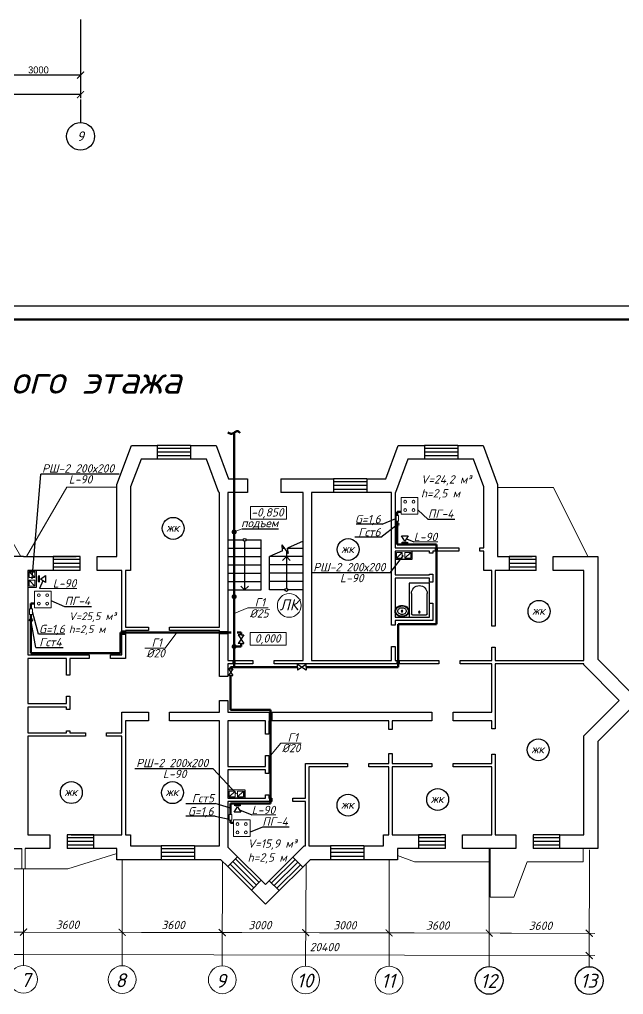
# Model space of a CAD drawing. Header units: millimetres. Extents: x -710977 to 10671, y -929782 to 89628.
# Drawn here: x 1156.9 to 1374.1, y 4615.1 to 4965.7 of the extents above; entities that cross this region are included whole.
import ezdxf
from ezdxf.enums import TextEntityAlignment as Align

# ---------------------------------------------------------------- set-up
doc = ezdxf.new("R2010")
doc.units = ezdxf.units.MM
doc.header["$LTSCALE"] = 0.4
doc.linetypes.add('ГОСТ 2.303 5', pattern=[24, 20, -1.5, 1, -1.5])
for name, color, linetype, lineweight in [('A-FLOR', 192, 'Continuous', 9), ('A-WALL', 113, 'Continuous', 9), ('I-WALL', 2, 'Continuous', 9), ('газ', 7, 'Continuous', 40), ('здания', 7, 'Continuous', 25), ('Надписи', 7, 'Continuous', 20), ('оборудование', 255, 'Continuous', 60), ('основной', 7, 'Continuous', 60), ('построение', 7, 'Continuous', 30), ('тонкие', 7, 'Continuous', 25)]:
    doc.layers.add(name, color=color, linetype=linetype, lineweight=lineweight)
for name, color, linetype in [('VPORTS', 7, 'Continuous'), ('А1', 7, 'Continuous'), ('аксонометрия', 84, 'Continuous'), ('кварталыИнфо', 7, 'Continuous'), ('оси', 255, 'Continuous'), ('подп', 70, 'Continuous')]:
    doc.layers.add(name, color=color, linetype=linetype)
doc.styles.add('ГОСТ 2.304', font='isocpeui.ttf')
doc.styles.add('Курсив', font='isocpeui.ttf')
doc.styles.add('текстовый', font='isocpeui.ttf', dxfattribs={"height": 5})
doc.linetypes.add('зигзаг', pattern='A,0.00254,-5.08,[131,ltypeshp.shx,S=5.08,R=0,X=-5.08,Y=0],-10.16,[131,ltypeshp.shx,S=5.08,R=180,X=5.08,Y=0],-5.08', length=20.32254)

# ---------------------------------------------------------------- blocks, each defined once
blk = doc.blocks.new('Ванна — 66 x 152 см')
for p, q in [((9, -17), (9, -19)), ((8, -18), (10, -18))]:
    blk.add_line(p, q)
blk.add_lwpolyline([(0, -36), (0, 0), (60, 0), (60, -36)], close=True)
for points in [[(4, -30), (4, -6)], [(6, -4), (42, -4)], [(42, -32), (6, -32)]]:
    blk.add_lwpolyline(points)
for radius in [1.5, 1]:
    blk.add_circle((9, -18), radius)
for centre, radius, start, end in [((5.75, -5.75), 1.77, 81.8699, 188.1301), ((42, -18), 14, 270, 90), ((5.75, -30.25), 1.77, 171.8699, 278.1301)]:
    blk.add_arc(centre, radius, start, end)
blk = doc.blocks.new('Раковина овальная — вид сверху')
for p, q in [((-1, 0), (1, 0)), ((0, 1), (0, -1))]:
    blk.add_line(p, q)
at = {"linetype": 'Continuous'}
for points in [[(-12.2, 0.4, 0.117634), (-11.5, -3.4, 0.104469), (-8.9, -6.8, 0.090016), (-5.1, -9.1, 0.08192), (-0.3, -10, 0.08192), (4.5, -9.4, 0.090016), (8.4, -7.4, 0.104469), (11.2, -4.1, 0.117634), (12.2, -0.4, 0.117634), (11.5, 3.4, 0.104469), (8.9, 6.8, 0.090016), (5.1, 9.1, 0.08192), (0.3, 10, 0.08192), (-4.5, 9.4, 0.090016), (-8.4, 7.4, 0.104469), (-11.2, 4.1, 0.117634)], [(-11.3, 0.2, 0.118622), (-10.5, -3.3, 0.104678), (-8.1, -6.4, 0.089562), (-4.5, -8.4, 0.081185), (-0.1, -9.2, 0.081185), (4.3, -8.5, 0.089562), (7.9, -6.6, 0.104678), (10.4, -3.5, 0.118622), (11.3, -0.2, 0.118622), (10.5, 3.3, 0.104678), (8.1, 6.4, 0.089562), (4.5, 8.4, 0.081185), (0.1, 9.2, 0.081185), (-4.3, 8.5, 0.089562), (-7.9, 6.6, 0.104678), (-10.4, 3.5, 0.118622)], [(-7.4, 0.1, 0.118283), (-6.9, -2.2, 0.104607), (-5.3, -4.2, 0.089718), (-3, -5.5, 0.081436), (-0.1, -6, 0.081436), (2.8, -5.6, 0.089718), (5.2, -4.3, 0.104607), (6.9, -2.3, 0.118283), (7.4, -0.1, 0.118283), (6.9, 2.2, 0.104607), (5.3, 4.2, 0.089718), (3, 5.5, 0.081436), (0.1, 6, 0.081436), (-2.8, 5.6, 0.089718), (-5.2, 4.3, 0.104607), (-6.9, 2.3, 0.118283)]]:
    blk.add_lwpolyline(points, format="xyb", close=True, dxfattribs=at)
for radius in [1.5, 1]:
    blk.add_circle((0, 0), radius)
blk = doc.blocks.new('_ArchTick')
at = {"color": 0, "linetype": 'ByBlock', "const_width": 0.15}
blk.add_lwpolyline([(-0.5, -0.5), (0.5, 0.5)], dxfattribs=at)

msp = doc.modelspace()

# ---------------------------------------------------------------- hatches: boundary and pattern name
at = {"layer": 'оборудование', "lineweight": 60}
h = msp.add_hatch(color=7, dxfattribs=at)
h.paths.add_polyline_path([(1292.733, 4784.158), (1293.104, 4784.308, -0.0964728), (1293.133, 4784.158, -0.4142136), (1292.733, 4783.758)])
h.paths.add_polyline_path([(1292.333, 4784.158, -0.8240307), (1293.104, 4784.308), (1292.733, 4784.158)])
h.paths.add_polyline_path([(1292.333, 4784.158), (1292.733, 4784.158), (1292.733, 4783.758, -0.4142136)])
h = msp.add_hatch(color=7, dxfattribs=at)
h.paths.add_polyline_path([(1161.01, 4749.78), (1161.381, 4749.63, 0.0964728), (1161.41, 4749.78, 0.4142136), (1161.01, 4750.18)])
h.paths.add_polyline_path([(1160.61, 4749.78, 0.8240307), (1161.381, 4749.63), (1161.01, 4749.78)])
h.paths.add_polyline_path([(1160.61, 4749.78), (1161.01, 4749.78), (1161.01, 4750.18, 0.4142136)])
h = msp.add_hatch(color=7, dxfattribs=at)
edge = h.paths.add_edge_path()
edge.add_line((1232.784, 4681.72), (1233.155, 4681.963))
edge.add_arc((1232.784, 4682.113), 0.4, 337.95828, 360)
edge.add_arc((1232.784, 4682.113), 0.4, 360, 450)
edge.add_line((1232.784, 4682.513), (1232.784, 4681.72))
edge = h.paths.add_edge_path()
edge.add_arc((1232.784, 4682.113), 0.4, 540, 697.95828)
edge.add_line((1233.155, 4681.963), (1232.784, 4681.72))
edge.add_line((1232.784, 4681.72), (1232.384, 4682.113))
edge = h.paths.add_edge_path()
edge.add_line((1232.384, 4682.113), (1232.784, 4681.72))
edge.add_line((1232.784, 4681.72), (1232.784, 4682.513))
edge.add_arc((1232.784, 4682.113), 0.4, 450, 540)

# ---------------------------------------------------------------- linework, layer by layer
at = {"lineweight": 25}
for p, q in [((1178.826, 4965.104), (1178.826, 4937.479)), ((1178.826, 4965.104), (1178.826, 4944.479)), ((1178.826, 4945.729), (1148.826, 4945.729)), ((1178.826, 4938.729), (890.826, 4938.729))]:
    msp.add_line(p, q, dxfattribs=at)
at = {"color": 7, "lineweight": 25}
for p, q in [((1206.375, 4812.574), (1206.375, 4807.574)), ((1218.375, 4812.574), (1206.375, 4812.574)), ((1218.375, 4811.484), (1206.375, 4811.484)), ((1218.375, 4812.574), (1218.375, 4807.574)), ((1302.531, 4812.574), (1302.531, 4807.574)), ((1314.531, 4812.574), (1302.531, 4812.574)), ((1314.531, 4811.484), (1302.531, 4811.484)), ((1314.531, 4812.574), (1314.531, 4807.574)), ((1218.375, 4810.124), (1206.375, 4810.124)), ((1218.375, 4808.763), (1206.375, 4808.763)), ((1218.375, 4807.574), (1206.375, 4807.574)), ((1314.531, 4810.124), (1302.531, 4810.124)), ((1314.531, 4808.763), (1302.531, 4808.763)), ((1314.531, 4807.574), (1302.531, 4807.574)), ((1238.846, 4800.574), (1238.846, 4795.574)), ((1250.846, 4800.574), (1250.846, 4795.574)), ((1269.846, 4800.574), (1269.846, 4795.574)), ((1281.846, 4800.574), (1269.846, 4800.574)), ((1281.846, 4800.574), (1281.846, 4795.574)), ((1281.846, 4799.484), (1269.846, 4799.484)), ((1281.846, 4798.124), (1269.846, 4798.124)), ((1281.846, 4796.763), (1269.846, 4796.763)), ((1281.846, 4795.574), (1269.846, 4795.574)), ((1178.726, 4767.574), (1178.726, 4772.574)), ((1342.726, 4767.574), (1342.726, 4772.574)), ((1178.726, 4771.484), (1169.034, 4771.484)), ((1178.726, 4770.124), (1169.034, 4770.124)), ((1178.726, 4768.763), (1169.034, 4768.763)), ((1342.726, 4771.484), (1333.034, 4771.484)), ((1342.726, 4770.124), (1333.034, 4770.124)), ((1342.726, 4768.763), (1333.034, 4768.763)), ((1183.658, 4671.484), (1173.966, 4671.484)), ((1183.658, 4667.574), (1183.658, 4672.574)), ((1310.061, 4671.484), (1300.369, 4671.484)), ((1310.061, 4667.574), (1310.061, 4672.574)), ((1351.258, 4671.484), (1341.566, 4671.484)), ((1351.258, 4667.574), (1351.258, 4672.574)), ((1183.658, 4670.124), (1173.966, 4670.124)), ((1183.658, 4668.763), (1173.966, 4668.763)), ((1207.846, 4668.574), (1207.846, 4663.574)), ((1219.846, 4668.574), (1207.846, 4668.574)), ((1219.846, 4667.484), (1207.846, 4667.484)), ((1219.846, 4668.574), (1219.846, 4663.574)), ((1268.716, 4668.574), (1268.716, 4663.574)), ((1280.716, 4668.574), (1268.716, 4668.574)), ((1280.716, 4667.484), (1268.716, 4667.484)), ((1280.716, 4668.574), (1280.716, 4663.574)), ((1310.061, 4670.124), (1300.369, 4670.124)), ((1310.061, 4668.763), (1300.369, 4668.763)), ((1351.258, 4670.124), (1341.566, 4670.124)), ((1351.258, 4668.763), (1341.566, 4668.763)), ((1219.846, 4666.124), (1207.846, 4666.124)), ((1219.846, 4664.763), (1207.846, 4664.763)), ((1219.846, 4663.574), (1207.846, 4663.574)), ((1235.309, 4664.646), (1231.773, 4661.111)), ((1243.024, 4655.391), (1234.539, 4663.876)), ((1243.794, 4656.161), (1235.309, 4664.646)), ((1255.202, 4664.465), (1246.717, 4655.98)), ((1255.972, 4663.695), (1247.487, 4655.209)), ((1255.202, 4664.465), (1258.737, 4660.929)), ((1280.716, 4666.124), (1268.716, 4666.124)), ((1280.716, 4664.763), (1268.716, 4664.763)), ((1280.716, 4663.574), (1268.716, 4663.574)), ((1240.259, 4652.626), (1231.773, 4661.111)), ((1241.1, 4653.467), (1232.614, 4661.952)), ((1242.062, 4654.429), (1233.576, 4662.914)), ((1256.934, 4662.733), (1248.449, 4654.247)), ((1257.896, 4661.77), (1249.411, 4653.285)), ((1258.737, 4660.929), (1250.252, 4652.444)), ((1243.794, 4656.161), (1240.259, 4652.626)), ((1246.717, 4655.98), (1250.252, 4652.444))]:
    msp.add_line(p, q, dxfattribs=at)
for p, q in [((1161.374, 4764.528), (1164.556, 4802.205)), ((1287.356, 4784.246), (1292.233, 4786.309)), ((1303.827, 4785.908), (1300.099, 4789.386)), ((1287.356, 4784.246), (1277.936, 4784.246)), ((1286.796, 4779.625), (1292.733, 4784.121)), ((1313.444, 4785.908), (1303.827, 4785.908)), ((1286.796, 4779.625), (1277.436, 4779.625)), ((1290.247, 4766.702), (1294.983, 4773.018)), ((1173.154, 4754.543), (1168.299, 4756.648)), ((1163.735, 4744.677), (1161.51, 4752.762)), ((1182.771, 4754.543), (1173.154, 4754.543)), ((1162.758, 4739.905), (1161.01, 4749.78)), ((1173.155, 4744.677), (1163.735, 4744.677)), ((1232.784, 4682.087), (1227.236, 4683.776)), ((1227.274, 4679.176), (1216.704, 4679.176)), ((1227.274, 4679.176), (1232.284, 4678.174)), ((1244.264, 4675.228), (1239.784, 4673.426)), ((1253.881, 4675.228), (1244.264, 4675.228))]:
    msp.add_line(p, q)
at = {"lineweight": -3, "ltscale": 0.08}
for p, q in [((1192.7, 4802.205), (1164.556, 4802.205)), ((1290.247, 4766.702), (1262.103, 4766.702)), ((1226.555, 4696.267), (1198.411, 4696.267))]:
    msp.add_line(p, q, dxfattribs=at)
at = {"lineweight": 20}
for p, q in [((1300.099, 4793.819), (1294.099, 4793.819)), ((1294.099, 4793.819), (1294.099, 4787.819)), ((1300.099, 4787.819), (1300.099, 4793.819)), ((1292.233, 4787.309), (1292.733, 4787.309)), ((1292.733, 4787.309), (1293.233, 4787.309)), ((1293.233, 4787.309), (1293.233, 4785.309)), ((1294.099, 4787.819), (1300.099, 4787.819)), ((1293.233, 4785.309), (1292.233, 4785.309)), ((1291.966, 4771.504), (1291.966, 4774.531)), ((1291.966, 4774.531), (1298.019, 4774.531)), ((1294.539, 4774.077), (1292.42, 4774.077)), ((1292.42, 4774.077), (1292.42, 4771.958)), ((1292.42, 4771.958), (1294.539, 4774.077)), ((1294.539, 4771.958), (1294.539, 4774.077)), ((1297.565, 4774.077), (1295.447, 4774.077)), ((1295.447, 4774.077), (1295.447, 4771.958)), ((1295.447, 4771.958), (1297.565, 4774.077)), ((1292.42, 4771.958), (1294.539, 4771.958)), ((1295.447, 4771.958), (1297.565, 4771.958)), ((1159.846, 4761.52), (1159.846, 4767.574)), ((1160.3, 4767.12), (1160.3, 4765.001)), ((1162.419, 4765.001), (1160.3, 4767.12)), ((1162.419, 4765.001), (1162.419, 4767.12)), ((1160.3, 4765.001), (1162.419, 4765.001)), ((1162.419, 4764.093), (1160.3, 4764.093)), ((1160.3, 4764.093), (1160.3, 4761.974)), ((1162.419, 4761.974), (1160.3, 4764.093)), ((1160.3, 4761.974), (1162.419, 4761.974)), ((1162.419, 4761.974), (1162.419, 4764.093)), ((1162.873, 4761.52), (1159.846, 4761.52)), ((1168.299, 4760.169), (1162.299, 4760.169)), ((1162.299, 4760.169), (1162.299, 4754.169)), ((1168.299, 4754.169), (1168.299, 4760.169)), ((1161.51, 4753.762), (1160.51, 4753.762)), ((1160.51, 4753.762), (1160.51, 4751.762)), ((1160.51, 4751.762), (1161.01, 4751.762)), ((1161.01, 4751.762), (1161.51, 4751.762)), ((1161.51, 4751.762), (1161.51, 4753.762)), ((1162.299, 4754.169), (1168.299, 4754.169)), ((1231.846, 4685.694), (1231.846, 4688.72)), ((1231.846, 4688.72), (1237.899, 4688.72)), ((1234.419, 4688.266), (1232.3, 4688.266)), ((1232.3, 4688.266), (1232.3, 4686.148)), ((1232.3, 4686.148), (1234.419, 4688.266)), ((1234.419, 4686.148), (1234.419, 4688.266)), ((1237.445, 4688.266), (1235.327, 4688.266)), ((1235.327, 4688.266), (1235.327, 4686.148)), ((1235.327, 4686.148), (1237.445, 4688.266)), ((1232.3, 4686.148), (1234.419, 4686.148)), ((1235.327, 4686.148), (1237.445, 4686.148)), ((1233.284, 4679.832), (1232.284, 4679.832)), ((1232.284, 4679.832), (1232.284, 4677.832)), ((1232.284, 4677.832), (1232.784, 4677.832)), ((1232.784, 4677.832), (1233.284, 4677.832)), ((1233.284, 4677.832), (1233.284, 4679.832)), ((1239.784, 4677.899), (1233.784, 4677.899)), ((1233.784, 4677.899), (1233.784, 4671.899)), ((1239.784, 4671.899), (1239.784, 4677.899)), ((1233.784, 4671.899), (1239.784, 4671.899))]:
    msp.add_line(p, q, dxfattribs=at)
at = {"color": 0, "ltscale": 0.5}
for p, q in [((1295.473, 4778.112), (1294.229, 4779.993)), ((1296.704, 4779.993), (1295.473, 4778.112)), ((1164.381, 4764.509), (1166.262, 4765.753)), ((1166.262, 4763.279), (1164.381, 4764.509)), ((1234.037, 4680.7), (1235.268, 4682.581)), ((1235.268, 4682.581), (1236.512, 4680.7))]:
    msp.add_line(p, q, dxfattribs=at)
at = {"color": 7}
for p, q in [((1231.846, 4778.574), (1237.346, 4778.574)), ((1237.846, 4778.074), (1237.846, 4760.574)), ((1238.346, 4778.574), (1243.846, 4778.574)), ((1253.571, 4773.672), (1251.357, 4776.836)), ((1251.406, 4774.706), (1251.357, 4776.836)), ((1258.846, 4778.15), (1253.316, 4775.59)), ((1253.571, 4773.672), (1253.316, 4775.59)), ((1231.846, 4775.574), (1243.846, 4775.574)), ((1231.846, 4772.574), (1243.846, 4772.574)), ((1251.406, 4774.706), (1246.846, 4772.595)), ((1258.846, 4772.574), (1246.846, 4772.574)), ((1252.846, 4772.574), (1251.432, 4771.16)), ((1252.846, 4774.708), (1252.846, 4761.074)), ((1252.846, 4772.574), (1254.26, 4771.16)), ((1231.846, 4769.574), (1243.846, 4769.574)), ((1258.846, 4769.574), (1246.846, 4769.574)), ((1231.846, 4766.574), (1243.846, 4766.574)), ((1258.846, 4766.574), (1246.846, 4766.574)), ((1231.846, 4763.574), (1243.846, 4763.574)), ((1237.846, 4760.574), (1236.432, 4761.988)), ((1237.846, 4760.574), (1239.26, 4761.988)), ((1258.846, 4763.574), (1246.846, 4763.574)), ((1258.846, 4760.574), (1253.346, 4760.574))]:
    msp.add_line(p, q, dxfattribs=at)
at = {"color": 0, "lineweight": 40}
for p, q in [((1294.217, 4777.541), (1296.654, 4777.541)), ((1163.81, 4765.765), (1163.81, 4763.329)), ((1236.524, 4683.153), (1234.088, 4683.153))]:
    msp.add_line(p, q, dxfattribs=at)
at = {"lineweight": 40}
for p, q in [((1296.316, 4777.541), (1294.555, 4777.541)), ((1296.316, 4777.541), (1294.555, 4777.541)), ((1163.81, 4763.667), (1163.81, 4765.427)), ((1163.81, 4763.667), (1163.81, 4765.427)), ((1234.425, 4683.153), (1236.186, 4683.153)), ((1234.425, 4683.153), (1236.186, 4683.153))]:
    msp.add_line(p, q, dxfattribs=at)
at = {"color": 7, "lineweight": 20}
for p, q in [((1234.079, 4752.13), (1238.999, 4754.122)), ((1238.999, 4754.122), (1246.357, 4754.122)), ((1209.261, 4739.637), (1213.417, 4745.24)), ((1201.903, 4739.637), (1209.261, 4739.637)), ((1250.825, 4705.514), (1247.17, 4701.074)), ((1250.825, 4705.514), (1258.183, 4705.514))]:
    msp.add_line(p, q, dxfattribs=at)
at = {"color": 0, "linetype": 'ByBlock', "const_width": 0.375}
for points in [[(1177.576, 4944.479), (1180.076, 4946.979)], [(1177.576, 4937.479), (1180.076, 4939.979)]]:
    msp.add_lwpolyline(points, dxfattribs=at)
at = {"lineweight": 20, "const_width": 0.909}
for points in [[(1233.624, 4781.431, 1), (1234.533, 4781.431, 1)], [(1233.624, 4758.167, 1), (1234.533, 4758.167, 1)], [(1233.624, 4740.234, 1), (1234.533, 4740.234, 1)]]:
    msp.add_lwpolyline(points, format="xyb", close=True, dxfattribs=at)
at = {"lineweight": 20}
for centre in [(1295.599, 4792.319), (1295.599, 4789.319), (1298.599, 4792.319), (1298.599, 4789.319), (1163.799, 4758.669), (1166.799, 4758.669), (1163.799, 4755.669), (1166.799, 4755.669), (1235.284, 4676.399), (1238.284, 4676.399), (1235.284, 4673.399), (1238.284, 4673.399)]:
    msp.add_circle(centre, 0.5, dxfattribs=at)
at = {"color": 2, "ltscale": 0.5}
for centre in [(1212.152, 4782.729), (1275.091, 4775.123), (1343.732, 4752.867), (1343.435, 4703.09), (1175.524, 4687.714), (1211.916, 4687.704), (1307.279, 4685.228), (1275.026, 4683.175)]:
    msp.add_circle(centre, 3.943, dxfattribs=at)
at = {"color": 7}
for centre in [(1237.846, 4778.574), (1252.846, 4760.574)]:
    msp.add_circle(centre, 0.5, dxfattribs=at)
at = {"color": 7, "lineweight": 25}
for centre in [(1325.797, 4620.176), (1361.797, 4620.099)]:
    msp.add_circle(centre, 5, dxfattribs=at)
at = {"layer": 'A-FLOR', "color": 0}
for p, q in [((1157.346, 4772.574), (1142.846, 4797.574)), ((1159.346, 4772.574), (1173.846, 4797.574)), ((1173.846, 4797.574), (1191.846, 4797.574)), ((1328.846, 4797.379), (1348.873, 4797.473)), ((1348.873, 4797.473), (1361.249, 4772.574)), ((1326.191, 4650.069), (1326.141, 4667.574)), ((1359.601, 4667.574), (1359.601, 4662.819)), ((1191.846, 4665.831), (1174.309, 4660.319)), ((1298.89, 4662.819), (1292.846, 4665.07)), ((1142.384, 4660.319), (1157.726, 4660.319)), ((1174.309, 4660.319), (1158.966, 4660.319)), ((1326.155, 4662.769), (1298.89, 4662.819)), ((1339.426, 4662.819), (1334.676, 4650.069)), ((1359.601, 4662.819), (1339.426, 4662.819)), ((1334.676, 4650.069), (1326.191, 4650.069))]:
    msp.add_line(p, q, dxfattribs=at)
at = {"layer": 'A-WALL', "lineweight": 25}
for p, q in [((1191.846, 4798.527), (1197.114, 4812.574)), ((1197.114, 4812.574), (1206.375, 4812.574)), ((1218.375, 4812.574), (1227.579, 4812.574)), ((1227.579, 4812.574), (1232.079, 4800.574)), ((1288.614, 4800.574), (1293.114, 4812.574)), ((1293.114, 4812.574), (1302.531, 4812.574)), ((1314.531, 4812.574), (1323.579, 4812.574)), ((1323.579, 4812.574), (1328.846, 4798.527)), ((1200.579, 4807.574), (1196.846, 4797.62)), ((1206.375, 4807.574), (1200.579, 4807.574)), ((1224.114, 4807.574), (1218.375, 4807.574)), ((1228.614, 4795.574), (1224.114, 4807.574)), ((1296.579, 4807.574), (1292.079, 4795.574)), ((1302.531, 4807.574), (1296.579, 4807.574)), ((1320.114, 4807.574), (1314.531, 4807.574)), ((1323.846, 4797.62), (1320.114, 4807.574)), ((1232.079, 4800.574), (1238.846, 4800.574)), ((1250.846, 4800.574), (1269.846, 4800.574)), ((1281.846, 4800.574), (1288.614, 4800.574)), ((1191.846, 4772.574), (1191.846, 4798.527)), ((1196.846, 4797.62), (1196.846, 4767.574)), ((1323.846, 4775.771), (1323.846, 4797.62)), ((1328.846, 4798.527), (1328.846, 4772.574)), ((1228.846, 4795.574), (1228.614, 4795.574)), ((1228.846, 4747.194), (1228.846, 4795.574)), ((1238.846, 4795.574), (1231.846, 4795.574)), ((1231.846, 4795.574), (1231.846, 4735.271)), ((1258.846, 4795.574), (1250.846, 4795.574)), ((1258.846, 4735.271), (1258.846, 4795.574)), ((1269.846, 4795.574), (1261.846, 4795.574)), ((1261.846, 4795.574), (1261.846, 4735.271)), ((1290.726, 4795.574), (1281.846, 4795.574)), ((1292.079, 4795.574), (1291.966, 4795.574)), ((1158.346, 4772.574), (1139.466, 4772.574)), ((1158.346, 4772.574), (1177.226, 4772.574)), ((1184.846, 4767.574), (1184.846, 4772.574)), ((1184.846, 4772.574), (1191.846, 4772.574)), ((1323.846, 4767.574), (1323.846, 4774.531)), ((1328.846, 4772.574), (1341.226, 4772.574)), ((1348.846, 4767.574), (1348.846, 4772.574)), ((1348.846, 4772.574), (1364.846, 4772.574)), ((1364.846, 4772.574), (1364.846, 4735.686)), ((1177.226, 4767.574), (1159.846, 4767.574)), ((1159.846, 4767.574), (1159.846, 4737.194)), ((1193.726, 4767.574), (1184.846, 4767.574)), ((1196.846, 4767.574), (1194.966, 4767.574)), ((1326.726, 4767.574), (1323.846, 4767.574)), ((1341.226, 4767.574), (1327.966, 4767.574)), ((1359.846, 4767.574), (1348.846, 4767.574)), ((1359.846, 4735.271), (1359.846, 4767.574)), ((1228.846, 4729.432), (1228.846, 4745.954)), ((1159.846, 4735.954), (1159.846, 4719.694)), ((1231.846, 4734.031), (1231.846, 4729.432)), ((1359.846, 4733.615), (1359.846, 4734.031)), ((1372.599, 4720.862), (1359.846, 4733.615)), ((1364.846, 4735.686), (1379.67, 4720.862)), ((1231.846, 4729.432), (1228.846, 4729.432)), ((1228.846, 4716.574), (1228.846, 4720.792)), ((1228.846, 4720.792), (1231.846, 4720.792)), ((1231.846, 4720.792), (1231.846, 4716.574)), ((1359.846, 4708.109), (1372.599, 4720.862)), ((1379.67, 4720.862), (1364.846, 4706.038)), ((1159.846, 4718.454), (1159.846, 4709.194)), ((1193.726, 4716.574), (1203.226, 4716.574)), ((1193.726, 4713.574), (1193.726, 4716.574)), ((1203.226, 4716.574), (1203.226, 4713.574)), ((1210.846, 4716.574), (1228.846, 4716.574)), ((1210.846, 4713.574), (1210.846, 4716.574)), ((1231.846, 4716.574), (1305.226, 4716.574)), ((1305.226, 4716.574), (1305.226, 4713.574)), ((1312.846, 4716.574), (1326.726, 4716.574)), ((1312.846, 4713.574), (1312.846, 4716.574)), ((1203.226, 4713.574), (1194.966, 4713.574)), ((1228.846, 4713.574), (1210.846, 4713.574)), ((1228.846, 4668.574), (1228.846, 4713.574)), ((1245.346, 4713.574), (1231.846, 4713.574)), ((1231.846, 4713.574), (1231.846, 4697.074)), ((1289.726, 4713.574), (1246.586, 4713.574)), ((1305.226, 4713.574), (1290.966, 4713.574)), ((1326.726, 4713.574), (1312.846, 4713.574)), ((1159.846, 4707.954), (1159.846, 4672.574)), ((1359.846, 4672.574), (1359.846, 4708.109)), ((1364.846, 4706.038), (1364.846, 4667.574)), ((1231.846, 4695.834), (1231.846, 4685.694)), ((1231.846, 4684.454), (1231.846, 4668.109)), ((1159.846, 4672.574), (1167.846, 4672.574)), ((1167.846, 4672.574), (1167.846, 4667.574)), ((1175.466, 4672.574), (1193.726, 4672.574)), ((1194.966, 4672.574), (1196.846, 4672.574)), ((1196.846, 4672.574), (1196.846, 4668.574)), ((1287.846, 4668.574), (1287.846, 4672.574)), ((1287.846, 4672.574), (1289.726, 4672.574)), ((1290.966, 4672.574), (1308.561, 4672.574)), ((1316.181, 4667.574), (1316.181, 4672.574)), ((1316.181, 4672.574), (1326.726, 4672.574)), ((1327.966, 4672.574), (1335.346, 4672.574)), ((1335.346, 4672.574), (1335.346, 4667.574)), ((1351.258, 4672.574), (1359.846, 4672.574)), ((1148.846, 4667.574), (1157.726, 4667.574)), ((1167.846, 4667.574), (1158.966, 4667.574)), ((1191.846, 4667.574), (1175.466, 4667.574)), ((1191.846, 4663.574), (1191.846, 4667.574)), ((1196.846, 4668.574), (1207.846, 4668.574)), ((1219.846, 4668.574), (1228.846, 4668.574)), ((1231.846, 4668.109), (1235.309, 4664.646)), ((1255.202, 4664.465), (1259.311, 4668.574)), ((1259.311, 4668.574), (1259.726, 4668.574)), ((1260.966, 4668.574), (1268.716, 4668.574)), ((1280.716, 4668.574), (1287.846, 4668.574)), ((1308.561, 4667.574), (1292.846, 4667.574)), ((1292.846, 4667.574), (1292.846, 4663.574)), ((1335.346, 4667.574), (1316.181, 4667.574)), ((1364.846, 4667.574), (1351.258, 4667.574)), ((1207.846, 4663.574), (1191.846, 4663.574)), ((1229.311, 4663.574), (1219.846, 4663.574)), ((1231.773, 4661.111), (1229.311, 4663.574)), ((1261.382, 4663.574), (1258.737, 4660.929)), ((1268.716, 4663.574), (1261.382, 4663.574)), ((1292.846, 4663.574), (1280.716, 4663.574)), ((1243.794, 4656.161), (1245.346, 4654.609)), ((1245.346, 4654.609), (1246.717, 4655.98)), ((1245.346, 4647.538), (1240.259, 4652.626)), ((1250.252, 4652.444), (1245.346, 4647.538))]:
    msp.add_line(p, q, dxfattribs=at)
at = {"layer": 'A-WALL'}
for p, q in [((1157.726, 4667.574), (1157.726, 4660.319)), ((1158.966, 4667.574), (1158.966, 4660.319)), ((1157.726, 4660.319), (1158.966, 4660.319))]:
    msp.add_line(p, q, dxfattribs=at)
at = {"layer": 'I-WALL', "lineweight": 25}
for p, q in [((1290.726, 4747.891), (1290.726, 4795.574)), ((1291.966, 4795.574), (1291.966, 4775.771)), ((1291.966, 4775.771), (1314.846, 4775.771)), ((1314.846, 4775.771), (1314.846, 4774.531)), ((1322.466, 4775.771), (1323.846, 4775.771)), ((1322.466, 4774.531), (1322.466, 4775.771)), ((1304.346, 4774.531), (1291.966, 4774.531)), ((1291.966, 4774.531), (1291.966, 4766.031)), ((1304.346, 4773.851), (1304.346, 4774.531)), ((1305.586, 4773.851), (1304.346, 4773.851)), ((1314.846, 4774.531), (1305.586, 4774.531)), ((1305.586, 4774.531), (1305.586, 4773.851)), ((1323.846, 4774.531), (1322.466, 4774.531)), ((1193.726, 4737.194), (1193.726, 4767.574)), ((1194.966, 4767.574), (1194.966, 4747.194)), ((1291.966, 4766.031), (1304.346, 4766.031)), ((1304.346, 4766.031), (1304.346, 4766.231)), ((1304.346, 4766.231), (1305.586, 4766.231)), ((1305.586, 4766.231), (1305.586, 4763.391)), ((1326.726, 4747.574), (1326.726, 4767.574)), ((1327.966, 4767.574), (1327.966, 4747.574)), ((1291.966, 4764.791), (1291.966, 4750.791)), ((1304.346, 4764.791), (1291.966, 4764.791)), ((1304.346, 4763.391), (1304.346, 4764.791)), ((1305.586, 4763.391), (1304.346, 4763.391)), ((1304.346, 4750.791), (1304.346, 4755.771)), ((1304.346, 4755.771), (1305.586, 4755.771)), ((1305.586, 4755.771), (1305.586, 4749.551)), ((1291.966, 4747.891), (1290.726, 4747.891)), ((1291.966, 4750.791), (1304.346, 4750.791)), ((1291.966, 4749.551), (1291.966, 4747.891)), ((1305.586, 4749.551), (1291.966, 4749.551)), ((1327.966, 4747.574), (1326.726, 4747.574)), ((1194.966, 4747.194), (1203.226, 4747.194)), ((1194.966, 4745.954), (1194.966, 4735.954)), ((1203.226, 4745.954), (1194.966, 4745.954)), ((1203.226, 4747.194), (1203.226, 4745.954)), ((1210.846, 4745.954), (1210.846, 4747.194)), ((1210.846, 4747.194), (1228.846, 4747.194)), ((1228.846, 4745.954), (1210.846, 4745.954)), ((1159.846, 4737.194), (1181.966, 4737.194)), ((1181.966, 4737.194), (1181.966, 4735.954)), ((1189.586, 4735.954), (1189.586, 4737.194)), ((1189.586, 4737.194), (1193.726, 4737.194)), ((1290.726, 4735.271), (1290.726, 4740.271)), ((1290.726, 4740.271), (1291.966, 4740.271)), ((1291.966, 4740.271), (1291.966, 4735.271)), ((1326.726, 4735.271), (1326.726, 4739.954)), ((1326.726, 4739.954), (1327.966, 4739.954)), ((1327.966, 4739.954), (1327.966, 4735.271)), ((1173.726, 4735.954), (1159.846, 4735.954)), ((1173.726, 4729.954), (1173.726, 4735.954)), ((1181.966, 4735.954), (1174.966, 4735.954)), ((1174.966, 4735.954), (1174.966, 4729.954)), ((1194.966, 4735.954), (1189.586, 4735.954)), ((1231.846, 4735.271), (1240.846, 4735.271)), ((1240.846, 4734.031), (1231.846, 4734.031)), ((1240.846, 4735.271), (1240.846, 4734.031)), ((1248.466, 4734.031), (1248.466, 4735.271)), ((1248.466, 4735.271), (1258.846, 4735.271)), ((1307.726, 4734.031), (1248.466, 4734.031)), ((1261.846, 4735.271), (1290.726, 4735.271)), ((1291.966, 4735.271), (1307.726, 4735.271)), ((1307.726, 4735.271), (1307.726, 4734.031)), ((1315.346, 4734.031), (1315.346, 4735.271)), ((1315.346, 4735.271), (1326.726, 4735.271)), ((1326.726, 4734.031), (1315.346, 4734.031)), ((1326.726, 4716.574), (1326.726, 4734.031)), ((1327.966, 4735.271), (1359.846, 4735.271)), ((1359.846, 4734.031), (1327.966, 4734.031)), ((1327.966, 4734.031), (1327.966, 4710.649)), ((1174.966, 4729.954), (1173.726, 4729.954)), ((1159.846, 4719.694), (1173.726, 4719.694)), ((1173.726, 4719.694), (1173.726, 4722.334)), ((1173.726, 4722.334), (1174.966, 4722.334)), ((1174.966, 4722.334), (1174.966, 4717.574)), ((1173.726, 4718.454), (1159.846, 4718.454)), ((1173.726, 4717.574), (1173.726, 4718.454)), ((1174.966, 4717.574), (1173.726, 4717.574)), ((1193.726, 4709.194), (1193.726, 4713.574)), ((1194.966, 4713.574), (1194.966, 4672.574)), ((1245.346, 4708.694), (1245.346, 4713.574)), ((1246.586, 4713.574), (1246.586, 4708.694)), ((1289.726, 4710.394), (1289.726, 4713.574)), ((1290.966, 4713.574), (1290.966, 4710.394)), ((1326.726, 4710.649), (1326.726, 4713.574)), ((1159.846, 4709.194), (1173.726, 4709.194)), ((1173.726, 4709.194), (1173.726, 4709.954)), ((1173.726, 4709.954), (1174.966, 4709.954)), ((1174.966, 4709.954), (1174.966, 4709.194)), ((1174.966, 4709.194), (1180.606, 4709.194)), ((1180.606, 4709.194), (1180.606, 4707.954)), ((1188.226, 4707.954), (1188.226, 4709.194)), ((1188.226, 4709.194), (1193.726, 4709.194)), ((1290.966, 4710.394), (1289.726, 4710.394)), ((1327.966, 4710.649), (1326.726, 4710.649)), ((1180.606, 4707.954), (1159.846, 4707.954)), ((1193.726, 4707.954), (1188.226, 4707.954)), ((1193.726, 4672.574), (1193.726, 4707.954)), ((1246.586, 4708.694), (1245.346, 4708.694)), ((1245.346, 4697.074), (1245.346, 4701.074)), ((1245.346, 4701.074), (1246.586, 4701.074)), ((1246.586, 4701.074), (1246.586, 4694.574)), ((1289.726, 4698.194), (1289.726, 4701.754)), ((1289.726, 4701.754), (1290.966, 4701.754)), ((1290.966, 4701.754), (1290.966, 4698.194)), ((1326.726, 4698.194), (1326.726, 4701.499)), ((1326.726, 4701.499), (1327.966, 4701.499)), ((1327.966, 4701.499), (1327.966, 4672.574)), ((1231.846, 4697.074), (1245.346, 4697.074)), ((1245.346, 4695.834), (1231.846, 4695.834)), ((1245.346, 4694.574), (1245.346, 4695.834)), ((1259.726, 4685.694), (1259.726, 4698.194)), ((1259.726, 4698.194), (1274.846, 4698.194)), ((1260.966, 4696.954), (1260.966, 4668.574)), ((1274.846, 4696.954), (1260.966, 4696.954)), ((1274.846, 4698.194), (1274.846, 4696.954)), ((1282.466, 4698.194), (1289.726, 4698.194)), ((1282.466, 4696.954), (1282.466, 4698.194)), ((1289.726, 4696.954), (1282.466, 4696.954)), ((1289.726, 4672.574), (1289.726, 4696.954)), ((1290.966, 4698.194), (1305.226, 4698.194)), ((1305.226, 4696.954), (1290.966, 4696.954)), ((1290.966, 4696.954), (1290.966, 4672.574)), ((1305.226, 4698.194), (1305.226, 4696.954)), ((1312.846, 4698.194), (1326.726, 4698.194)), ((1312.846, 4696.954), (1312.846, 4698.194)), ((1326.726, 4696.954), (1312.846, 4696.954)), ((1326.726, 4672.574), (1326.726, 4696.954)), ((1246.586, 4694.574), (1245.346, 4694.574)), ((1231.846, 4685.694), (1245.346, 4685.694)), ((1247.596, 4684.454), (1231.846, 4684.454)), ((1245.346, 4685.694), (1245.346, 4686.954)), ((1245.346, 4686.954), (1246.586, 4686.954)), ((1246.586, 4686.954), (1246.586, 4685.694)), ((1246.586, 4685.694), (1247.596, 4685.694)), ((1247.596, 4685.694), (1247.596, 4684.454)), ((1255.216, 4685.694), (1259.726, 4685.694)), ((1255.216, 4684.454), (1255.216, 4685.694)), ((1259.726, 4684.454), (1255.216, 4684.454)), ((1259.726, 4668.574), (1259.726, 4684.454))]:
    msp.add_line(p, q, dxfattribs=at)
at = {"layer": 'VPORTS'}
for p, q in [((1178.726, 4772.574), (1169.034, 4772.574)), ((1169.034, 4772.574), (1169.034, 4767.574)), ((1342.726, 4772.574), (1333.034, 4772.574)), ((1333.034, 4772.574), (1333.034, 4767.574)), ((1178.726, 4767.574), (1169.034, 4767.574)), ((1342.726, 4767.574), (1333.034, 4767.574)), ((1183.658, 4672.574), (1173.966, 4672.574)), ((1173.966, 4672.574), (1173.966, 4667.574)), ((1310.061, 4672.574), (1300.369, 4672.574)), ((1300.369, 4672.574), (1300.369, 4667.574)), ((1351.258, 4672.574), (1341.566, 4672.574)), ((1341.566, 4672.574), (1341.566, 4667.574)), ((1183.658, 4667.574), (1173.966, 4667.574)), ((1175.466, 4667.574), (1173.966, 4667.574)), ((1310.061, 4667.574), (1300.369, 4667.574)), ((1351.258, 4667.574), (1341.566, 4667.574))]:
    msp.add_line(p, q, dxfattribs=at)
at = {"layer": 'VPORTS', "ltscale": 0.2}
for p, q in [((1194.966, 4745.74), (1193.726, 4745.74)), ((1193.726, 4744.74), (1194.966, 4744.74)), ((1246.701, 4716.574), (1246.701, 4713.574)), ((1247.701, 4713.574), (1247.701, 4716.574)), ((1246.827, 4685.694), (1246.827, 4684.454)), ((1247.514, 4684.454), (1247.514, 4685.694))]:
    msp.add_line(p, q, dxfattribs=at)
at = {"layer": 'А1'}
msp.add_line((846.544, 4862.791), (1687.544, 4862.791), dxfattribs=at)
at = {"layer": 'аксонометрия', "color": 7, "lineweight": 25}
for p, q in [((1237.541, 4744.464), (1235.57, 4741.354)), ((1236.56, 4744.467), (1235.58, 4744.47)), ((1235.58, 4744.47), (1237.532, 4741.349)), ((1236.56, 4744.467), (1237.541, 4744.464)), ((1236.551, 4741.351), (1235.57, 4741.354)), ((1236.551, 4741.351), (1237.532, 4741.349)), ((1259.93, 4733.741), (1256.809, 4731.789)), ((1256.812, 4732.77), (1256.815, 4733.751)), ((1259.924, 4731.78), (1256.815, 4733.751)), ((1259.927, 4732.76), (1259.93, 4733.741)), ((1233.566, 4732.263), (1232.002, 4729.794)), ((1232.788, 4732.265), (1232.009, 4732.268)), ((1232.009, 4732.268), (1233.559, 4729.79)), ((1232.788, 4732.265), (1233.566, 4732.263)), ((1256.812, 4732.77), (1256.809, 4731.789)), ((1259.927, 4732.76), (1259.924, 4731.78)), ((1232.78, 4729.792), (1232.002, 4729.794)), ((1232.78, 4729.792), (1233.559, 4729.79))]:
    msp.add_line(p, q, dxfattribs=at)
at = {"layer": 'газ', "color": 0, "lineweight": 25, "ltscale": 0.08}
for p, q in [((1296.035, 4778.971), (1298.7, 4777.847)), ((1165.322, 4763.894), (1164.017, 4761.149)), ((1235.969, 4681.521), (1240.395, 4679.653))]:
    msp.add_line(p, q, dxfattribs=at)
at = {"layer": 'газ', "color": 0, "linetype": 'Continuous', "lineweight": 20, "ltscale": 0.08}
for p, q in [((1325.764, 4667.574), (1325.808, 4625.176)), ((1361.861, 4667.134), (1361.77, 4625.099)), ((1193.853, 4663.497), (1193.771, 4625.462)), ((1158.346, 4660.319), (1158.346, 4625.538)), ((1229.852, 4662.884), (1229.771, 4625.384)), ((1259.933, 4661.902), (1259.771, 4625.319)), ((1289.853, 4663.289), (1289.771, 4625.254)), ((952.846, 4629.538), (1158.346, 4629.538)), ((1363.779, 4629.094), (1158.28, 4629.538))]:
    msp.add_line(p, q, dxfattribs=at)
at = {"layer": 'газ', "color": 0, "lineweight": 20, "ltscale": 0.08}
for p, q in [((1111.846, 4637.538), (1158.346, 4637.538)), ((1204.797, 4637.438), (1158.297, 4637.538)), ((1200.797, 4637.446), (1236.797, 4637.369)), ((1232.797, 4637.377), (1268.797, 4637.299)), ((1264.797, 4637.308), (1298.797, 4637.235)), ((1294.797, 4637.243), (1333.796, 4637.159)), ((1329.796, 4637.168), (1363.796, 4637.094))]:
    msp.add_line(p, q, dxfattribs=at)
at = {"layer": 'газ', "color": 0, "linetype": 'Continuous', "lineweight": 20, "ltscale": 0.08}
for centre, radius in [((1253.87, 4754.997), 4.26), ((1158.309, 4620.538), 5), ((1193.798, 4620.462), 5), ((1229.798, 4620.384), 5), ((1259.798, 4620.319), 5), ((1289.797, 4620.254), 5)]:
    msp.add_circle(centre, radius, dxfattribs=at)
at = {"layer": 'здания', "color": 0, "lineweight": 20}
for p, q in [((1298.7, 4777.847), (1307.318, 4777.847)), ((1164.017, 4761.149), (1177.494, 4761.149)), ((1240.395, 4679.653), (1249.013, 4679.653))]:
    msp.add_line(p, q, dxfattribs=at)
at = {"layer": 'кварталыИнфо', "ltscale": 0.12}
for p, q in [((1292.233, 4787.309), (1292.233, 4785.309)), ((1294.229, 4779.993), (1296.704, 4779.993)), ((1306.462, 4774.531), (1306.462, 4775.771)), ((1307.199, 4774.531), (1307.199, 4775.771)), ((1297.565, 4774.077), (1297.565, 4771.958)), ((1298.019, 4774.531), (1298.019, 4771.504)), ((1298.019, 4771.504), (1291.966, 4771.504)), ((1159.846, 4767.574), (1162.873, 4767.574)), ((1160.3, 4767.12), (1162.419, 4767.12)), ((1162.873, 4767.574), (1162.873, 4761.52)), ((1166.262, 4765.753), (1166.262, 4763.279)), ((1228.846, 4745.674), (1231.846, 4745.674)), ((1231.846, 4744.764), (1228.846, 4744.764)), ((1162.758, 4739.905), (1172.584, 4739.905)), ((1233.73, 4734.031), (1233.73, 4735.271)), ((1234.476, 4734.031), (1234.476, 4735.271)), ((1292.739, 4734.031), (1292.739, 4735.271)), ((1293.504, 4734.031), (1293.504, 4735.271)), ((1226.555, 4696.267), (1234.879, 4687.207)), ((1237.445, 4688.266), (1237.445, 4686.148)), ((1237.899, 4688.72), (1237.899, 4685.694)), ((1237.899, 4685.694), (1231.846, 4685.694)), ((1216.704, 4683.787), (1227.236, 4683.776)), ((1236.512, 4680.7), (1234.037, 4680.7))]:
    msp.add_line(p, q, dxfattribs=at)
at = {"layer": 'Надписи', "color": 0, "linetype": 'ByBlock', "ltscale": 0.2}
msp.add_line((1236.932, 4782.617), (1234.079, 4781.431), dxfattribs=at)
at = {"layer": 'оборудование', "lineweight": 53}
for p, q in [((1234.079, 4817.085), (1234.079, 4732.765)), ((1292.733, 4788.706), (1294.099, 4788.706)), ((1292.733, 4788.706), (1292.733, 4787.309)), ((1292.733, 4785.309), (1292.733, 4782.932)), ((1292.733, 4776.886), (1292.733, 4782.932)), ((1306.807, 4776.886), (1292.733, 4776.886)), ((1306.807, 4748.283), (1306.807, 4776.886)), ((1161.01, 4755.762), (1162.299, 4755.762)), ((1161.01, 4753.762), (1161.01, 4755.762)), ((1161.01, 4737.85), (1161.01, 4751.762)), ((1293.096, 4732.765), (1293.096, 4748.283)), ((1293.096, 4748.283), (1306.807, 4748.283)), ((1232.958, 4745.24), (1193.191, 4745.24)), ((1193.191, 4745.24), (1193.191, 4737.85)), ((1235.211, 4745.24), (1236.556, 4745.24)), ((1236.556, 4745.24), (1236.56, 4744.467)), ((1236.556, 4741.351), (1236.556, 4740.234)), ((1193.191, 4737.85), (1161.01, 4737.85)), ((1236.556, 4740.234), (1234.079, 4740.234)), ((1234.079, 4732.765), (1232.784, 4732.765)), ((1232.784, 4732.765), (1232.784, 4732.265)), ((1256.812, 4732.77), (1234.079, 4732.765)), ((1259.927, 4732.76), (1293.096, 4732.765)), ((1232.784, 4729.792), (1232.784, 4717.529)), ((1232.784, 4717.529), (1247.17, 4717.529)), ((1247.17, 4717.529), (1247.17, 4683.797)), ((1247.17, 4683.797), (1232.784, 4683.797)), ((1232.784, 4677.832), (1232.784, 4676.832)), ((1232.784, 4676.832), (1233.784, 4676.832))]:
    msp.add_line(p, q, dxfattribs=at)
at = {"layer": 'оборудование', "linetype": 'ByBlock', "lineweight": 53, "ltscale": 0.2}
for p, q in [((1232.784, 4679.832), (1232.784, 4683.797)), ((1232.784, 4676.832), (1233.784, 4676.832))]:
    msp.add_line(p, q, dxfattribs=at)
at = {"layer": 'оборудование', "color": 7, "lineweight": 60}
for centre in [(1292.733, 4784.158), (1161.01, 4749.78)]:
    msp.add_circle(centre, 0.4, dxfattribs=at)
at = {"layer": 'оборудование', "linetype": 'зигзаг', "lineweight": 53}
msp.add_spline([(1231.802, 4817.241), (1232.867, 4816.734), (1234.087, 4817.09), (1235.099, 4817.697), (1236.215, 4817.139)], degree=3, dxfattribs=at)
at = {"layer": 'оси', "linetype": 'ГОСТ 2.303 5', "lineweight": 25}
for p, q in [((1178.826, 4965.729), (1178.826, 4933.729)), ((1178.826, 4933.729), (1178.826, 4928.729))]:
    msp.add_line(p, q, dxfattribs=at)
at = {"layer": 'оси'}
for p, q in [((1243.846, 4760.574), (1243.846, 4778.574)), ((1246.846, 4760.574), (1246.846, 4772.595)), ((1251.386, 4775.574), (1252.24, 4775.574)), ((1253.318, 4775.574), (1258.846, 4775.574)), ((1231.846, 4760.574), (1243.846, 4760.574)), ((1252.346, 4760.574), (1246.846, 4760.574))]:
    msp.add_line(p, q, dxfattribs=at)
at = {"layer": 'оси', "linetype": 'Continuous', "lineweight": 25}
msp.add_circle((1178.826, 4923.729), 5, dxfattribs=at)
at = {"layer": 'основной'}
msp.add_line((866.544, 4857.791), (1682.544, 4857.791), dxfattribs=at)
at = {"layer": 'построение', "lineweight": 20}
for p, q in [((1252.851, 4790.617), (1239.905, 4790.617)), ((1239.905, 4790.617), (1239.905, 4786.036)), ((1252.851, 4786.036), (1252.851, 4790.617)), ((1239.905, 4786.036), (1252.851, 4786.036)), ((1252.74, 4745.255), (1239.794, 4745.255)), ((1239.794, 4745.255), (1239.794, 4740.674)), ((1252.74, 4740.674), (1252.74, 4745.255)), ((1239.794, 4740.674), (1252.74, 4740.674))]:
    msp.add_line(p, q, dxfattribs=at)
at = {"layer": 'тонкие', "color": 0}
msp.add_line((1236.932, 4782.617), (1250.032, 4782.617), dxfattribs=at)

# ---------------------------------------------------------------- block references
at = {"xscale": -0.2032, "yscale": 0.2032, "zscale": 0.2032, "rotation": 270}
msp.add_blockref('Ванна — 66 x 152 см', (1304.332, 4750.791), dxfattribs=at)
at = {"xscale": -0.2032, "yscale": 0.2032, "zscale": 0.2032}
msp.add_blockref('Раковина овальная — вид сверху', (1294.453, 4752.979), dxfattribs=at)
at = {"layer": 'газ', "color": 0, "lineweight": 20, "ltscale": 0.08, "yscale": 2.5, "zscale": 2.5}
for p, xscale, rotation in [((1158.346, 4637.538), 2.5, 180), ((1193.797, 4637.462), -2.5, 359.8761524268679), ((1193.797, 4637.462), -2.5, 179.8761524268678), ((1229.797, 4637.384), -2.5, 359.8761524268679), ((1229.797, 4637.384), -2.5, 179.8761524268678), ((1259.797, 4637.319), -2.5, 359.8761524268679), ((1259.797, 4637.319), -2.5, 179.8761524268678), ((1289.797, 4637.254), -2.5, 179.8761524268678), ((1289.797, 4637.254), -2.5, 359.8761524268679), ((1325.797, 4637.176), -2.5, 179.8761524268678), ((1325.797, 4637.176), -2.5, 359.8761524268679), ((1361.796, 4637.098), -2.5, 179.8761524268678)]:
    msp.add_blockref('_ArchTick', p, dxfattribs=dict(at, xscale=xscale, rotation=rotation))
at = {"layer": 'газ', "color": 0, "lineweight": 20, "ltscale": 0.08, "xscale": 2.5, "yscale": 2.5, "zscale": 2.5}
msp.add_blockref('_ArchTick', (1158.346, 4637.538), dxfattribs=at)
at = {"layer": 'газ', "color": 0, "linetype": 'Continuous', "lineweight": 20, "ltscale": 0.08, "xscale": -2.5, "yscale": 2.5, "zscale": 2.5, "rotation": 179.8761524268678}
msp.add_blockref('_ArchTick', (1361.779, 4629.098), dxfattribs=at)

# ---------------------------------------------------------------- texts
msp.add_text('3000', height=2.5).set_placement((1159.967, 4946.354))
at = {"color": 7, "lineweight": 25, "attachment_point": 1, "style": 'текстовый'}
for s, insert, char_height in [('{\\fISOCPEUR|b0|i1|c204|p34;План первого этажа}', (1087.872, 4841.152), 10), ('{\\fISOCPEUR|b0|i1|c204|p34;ЛК}', (1250.427, 4757.253), 4), ('{\\fISOCPEUR|b0|i1|c204|p34;7}', (1157.343, 4622.788), 5)]:
    msp.add_mtext(s, dxfattribs=dict(at, insert=insert, char_height=char_height))
at = {"color": 2, "ltscale": 0.5, "char_height": 3, "attachment_point": 3, "style": 'Курсив'}
for s, insert in [('жк', (1214.275, 4784.483)), ('жк', (1277.214, 4776.877)), ('жк', (1345.855, 4754.621)), ('жк', (1345.558, 4704.845)), ('{\\fISOCPEUR|b0|i1|c204|p34;жк}', (1177.647, 4689.468)), ('жк', (1214.039, 4689.459)), ('жк', (1309.402, 4686.982)), ('жк', (1277.149, 4684.929))]:
    msp.add_mtext_dynamic_manual_height_columns(s, width=3.34462, gutter_width=15, heights=[0], dxfattribs=dict(at, insert=insert))
at = {"color": 7, "lineweight": 20, "char_height": 3, "width": 14.94504, "attachment_point": 1, "style": 'текстовый'}
for s, insert in [('{\\fISOCPEUR|b0|i1|c204|p34;Г1}', (1241.471, 4757.63)), ('{\\fISOCPEUR|b0|i1|c0|p34;%%C\\fISOCPEUR|b0|i1|c204|p34;25}', (1239.642, 4753.643)), ('{\\fISOCPEUR|b0|i1|c204|p34;Г1}', (1204.375, 4743.145)), ('{\\fISOCPEUR|b0|i1|c0|p34;%%C\\fISOCPEUR|b0|i1|c204|p34;20}', (1202.481, 4739.334)), ('{\\fISOCPEUR|b0|i1|c204|p34;Г1}', (1253.297, 4709.022)), ('{\\fISOCPEUR|b0|i1|c0|p34;%%C\\fISOCPEUR|b0|i1|c204|p34;20}', (1251.208, 4705.218))]:
    msp.add_mtext(s, dxfattribs=dict(at, insert=insert))
at = {"color": 7, "lineweight": 25, "char_height": 5, "attachment_point": 3, "rotation": 359.87615, "style": 'текстовый'}
for s, insert in [('{\\fISOCPEUR|b0|i1|c204|p34;8}', (1195.169, 4622.709)), ('{\\fISOCPEUR|b0|i1|c204|p34;9}', (1231.199, 4622.516)), ('{\\fISOCPEUR|b0|i1|c204|p34;10}', (1262.524, 4622.599)), ('{\\fISOCPEUR|b0|i1|c204|p34;11}', (1291.982, 4622.546)), ('{\\fISOCPEUR|b0|i1|c204|p34;12}', (1328.575, 4622.443)), ('{\\fISOCPEUR|b0|i1|c204|p34;13}', (1364.639, 4622.526))]:
    msp.add_mtext(s, dxfattribs=dict(at, insert=insert))
at = {"layer": 'газ', "color": 0, "lineweight": 25, "ltscale": 0.08, "style": 'текстовый'}
for p in [(1174.606, 4798.855), (1272.152, 4763.352), (1208.46, 4692.917)]:
    msp.add_text('L-90', height=3, rotation=360, dxfattribs=at).set_placement(p)
at = {"layer": 'здания', "color": 7, "lineweight": 20, "width": 21.88535, "attachment_point": 1, "style": 'текстовый'}
for s, insert, char_height in [('V=2{\\fISOCPEUR|b0|i1|c204|p34;4},{\\fISOCPEUR|b0|i1|c204|p34;2} {\\fISOCPEUR|b0|i1|c204|p34;м}³\\Ph=2,5 {\\fISOCPEUR|b0|i1|c204|p34;м}', (1301.239, 4801.835), 3), ('V=2{\\fISOCPEUR|b0|i1|c204|p34;5},{\\fISOCPEUR|b0|i1|c204|p34;5} {\\fISOCPEUR|b0|i1|c204|p34;м}³\\Ph=2,5 {\\fISOCPEUR|b0|i1|c204|p34;м}', (1174.624, 4752.523), 2.8), ('V={\\fISOCPEUR|b0|i1|c204|p34;15},{\\fISOCPEUR|b0|i1|c204|p34;9} {\\fISOCPEUR|b0|i1|c204|p34;м}³\\Ph=2,5 {\\fISOCPEUR|b0|i1|c204|p34;м}', (1238.926, 4670.883), 3)]:
    msp.add_mtext(s, dxfattribs=dict(at, insert=insert, char_height=char_height))
at = {"layer": 'здания', "color": 7, "lineweight": 20, "char_height": 3, "attachment_point": 3, "style": 'текстовый'}
for s, insert in [('{\\fISOCPEUR|b0|i1|c204|p34;G=1,6}', (1286.779, 4787.561)), ('{\\fISOCPEUR|b0|i1|c204|p34;ПГ-4}', (1312.971, 4789.504)), ('{\\fISOCPEUR|b0|i1|c204|p34;Гст6}', (1286.739, 4782.881)), ('{\\fISOCPEUR|b0|i1|c204|p34;ПГ-4}', (1182.298, 4758.139)), ('{\\fISOCPEUR|b0|i1|c204|p34;G=1,6}', (1173.159, 4748.044)), ('{\\fISOCPEUR|b0|i1|c204|p34;Гст4}', (1172.069, 4743.318)), ('{\\fISOCPEUR|b0|i1|c204|p34;Гст5}', (1226.875, 4687.187)), ('{\\fISOCPEUR|b0|i1|c204|p34;G=1,6}', (1226.697, 4682.491)), ('{\\fISOCPEUR|b0|i1|c204|p34;ПГ-4}', (1253.408, 4678.824))]:
    msp.add_mtext_dynamic_manual_height_columns(s, width=6.7371, gutter_width=25, heights=[0], dxfattribs=dict(at, insert=insert))
at = {"layer": 'здания', "color": 0, "lineweight": 20, "char_height": 3, "attachment_point": 3, "style": 'текстовый'}
for insert in [(1307.15, 4781.149), (1177.326, 4764.452), (1248.845, 4682.956)]:
    msp.add_mtext_dynamic_manual_height_columns('L-90', width=6.7371, gutter_width=25, heights=[0], dxfattribs=dict(at, insert=insert))
at = {"layer": 'оси', "linetype": 'Continuous', "lineweight": 25, "style": 'ГОСТ 2.304'}
msp.add_text('9', height=3.5, dxfattribs=at).set_placement((1178.826, 4923.729), align=Align.MIDDLE_CENTER)
at = {"layer": 'подп', "color": 0, "style": 'текстовый'}
for p in [(1164.98, 4802.78), (1262.527, 4767.277), (1198.834, 4696.842)]:
    msp.add_text('РШ-2 200х200', height=3, rotation=360, dxfattribs=at).set_placement(p)
at = {"layer": 'построение', "lineweight": 20, "char_height": 3, "attachment_point": 1, "style": 'текстовый'}
for s, insert in [('{\\fISOCPEUR|b0|i1|c0|p34;-0,8\\fISOCPEUR|b0|i1|c204|p34;5\\fISOCPEUR|b0|i1|c0|p34;0}', (1240.241, 4789.992)), ('{\\fISOCPEUR|b0|i1|c0|p34;0,\\fISOCPEUR|b0|i1|c204|p34;0\\fISOCPEUR|b0|i1|c0|p34;00}', (1241.526, 4744.664))]:
    msp.add_mtext_dynamic_manual_height_columns(s, width=10.23632, gutter_width=15, heights=[0], dxfattribs=dict(at, insert=insert))
at = {"layer": 'тонкие', "color": 0, "style": 'Курсив'}
msp.add_text('подъем', height=3, dxfattribs=at).set_placement((1236.58, 4783.149))

# ---------------------------------------------------------------- next in the draw order: texts
at = {"layer": 'газ', "color": 0, "lineweight": 20, "ltscale": 0.08, "char_height": 3, "attachment_point": 5, "rotation": 359.87615, "bg_fill": 3, "box_fill_scale": 1.1, "bg_fill_color": 256, "bg_fill_true_color": 13158600, "bg_fill_transparency": 0}
for s, insert in [('{\\fISOCPEUR|b0|i1|c0|p34;3\\fISOCPEUR|b0|i1|c204|p34;6\\fISOCPEUR|b0|i1|c0|p34;00}', (1174.127, 4640.198)), ('{\\fISOCPEUR|b0|i1|c0|p34;3\\fISOCPEUR|b0|i1|c204|p34;6\\fISOCPEUR|b0|i1|c0|p34;00}', (1212.131, 4640.116)), ('{\\fISOCPEUR|b0|i1|c0|p34;3\\fISOCPEUR|b0|i1|c204|p34;0\\fISOCPEUR|b0|i1|c0|p34;00}', (1243.352, 4640.048)), ('{\\fISOCPEUR|b0|i1|c0|p34;3\\fISOCPEUR|b0|i1|c204|p34;0\\fISOCPEUR|b0|i1|c0|p34;00}', (1273.902, 4639.982)), ('{\\fISOCPEUR|b0|i1|c0|p34;3\\fISOCPEUR|b0|i1|c204|p34;6\\fISOCPEUR|b0|i1|c0|p34;00}', (1307.287, 4639.91)), ('{\\fISOCPEUR|b0|i1|c0|p34;3\\fISOCPEUR|b0|i1|c204|p34;6\\fISOCPEUR|b0|i1|c0|p34;00}', (1344.241, 4639.83)), ('{\\fISOCPEUR|b0|i1|c204|p34;204\\fISOCPEUR|b0|i1|c0|p34;00}', (1266.481, 4632.158))]:
    msp.add_mtext(s, dxfattribs=dict(at, insert=insert))

doc.saveas('drawing.dxf')
